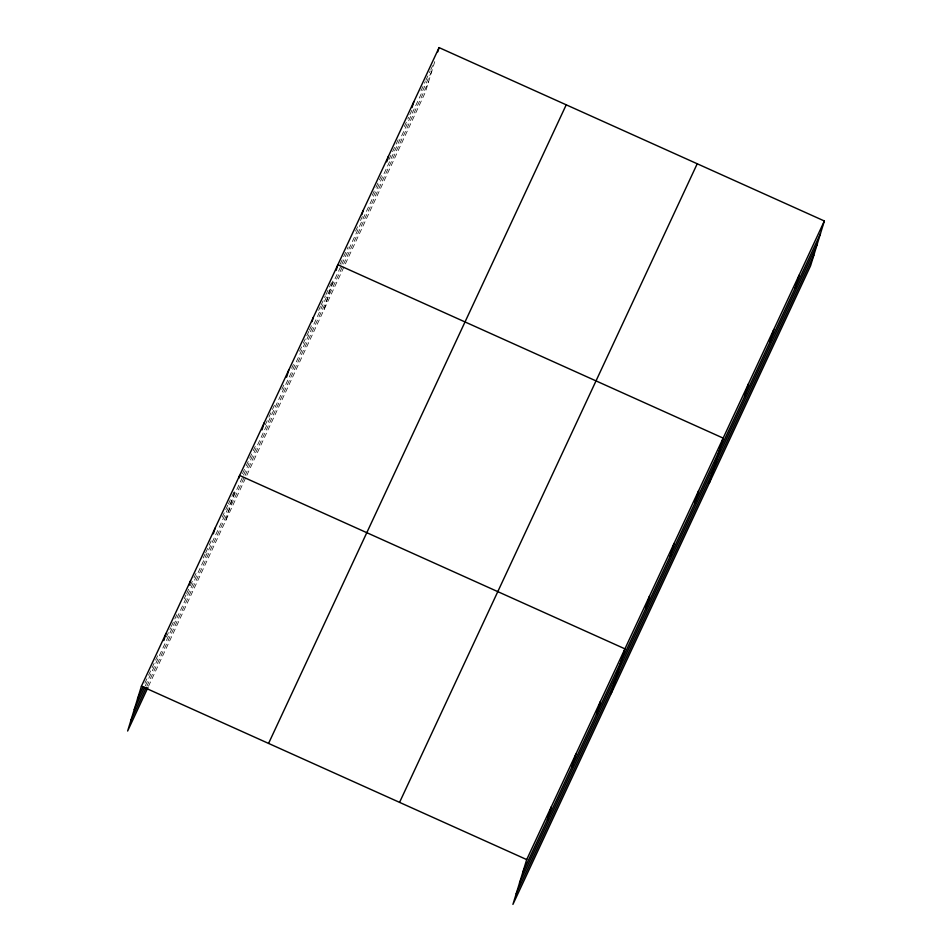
<?xml version="1.0" encoding="UTF-8"?>
<svg xmlns="http://www.w3.org/2000/svg" width="952" height="952" viewBox="0 0 952 952"><rect width="100%" height="100%" fill="white"/><g stroke="black" fill="none" stroke-linecap="round" stroke-linejoin="round"><path stroke-width="0.71" stroke-dasharray="4.76 3.57" d="M225.862 520.28L234.918 490.839M324.096 309.543L333.557 278.781M434.755 61.654L425.294 92.415L246.735 475.5M144.882 683.119L147.953 676.539M148.56 675.218L157.77 655.464M166.362 637.031L170.67 627.808M171.277 626.487L178.036 612.005M184.176 598.832L186.009 594.881M186.628 593.56L189.698 586.979M190.305 585.658L193.375 579.078M193.994 577.757L197.064 571.164M203.204 558.003L205.049 554.052M205.656 552.731L211.177 540.879M222.232 517.174L227.754 505.31M228.373 504.001L233.894 492.148M242.486 473.703L245.556 467.123M246.175 465.802L255.386 446.048M265.203 424.973L268.274 418.38M268.892 417.071L274.414 405.219M281.78 389.404L284.85 382.823M291.598 368.341L293.442 364.39M299.582 351.217L302.653 344.624M303.272 343.315L308.793 331.451M309.412 330.142L312.47 323.549M318.611 310.388L320.455 306.437M321.074 305.116L325.37 295.894M325.977 294.573L331.51 282.72M340.138 264.216L348.158 247.008M355.56 231.122L358.642 224.493M360.499 220.531L362.343 216.556M372.22 195.374L375.302 188.758M375.921 187.425L381.478 175.513M388.88 159.627L391.962 153.01M392.581 151.677L399.376 137.124M404.314 126.533L408.634 117.263M409.86 114.609L412.335 109.313M420.974 90.785L425.294 81.515M425.901 80.194L430.221 70.924M430.839 69.603L432.696 65.628M145.311 685.809L242.915 476.393M243.534 475.072L341.197 265.537M341.816 264.216L431.91 70.924M146.858 686.178L244.474 476.762M245.08 475.441L428.555 81.836M148.512 686.237L246.128 476.821"/><path stroke-width="1.43" d="M824.361 220.983L526.706 859.585L512.926 904.4L810.568 265.798L824.361 220.983L439.074 47.6L141.431 686.202L127.639 731.017L147.905 687.558M163.815 640.589L165.981 633.508M189.234 585.075L190.543 580.827M213.355 533.798L215.104 528.146M238.785 478.285L239.654 475.464L624.928 648.847L611.148 693.663M262.038 429.852L264.216 422.771M286.588 377.17L288.765 370.09M312.018 321.657L313.327 317.409M336.139 270.38L337.877 264.727L723.151 438.11L709.371 482.926M361.879 214.688L363.176 210.44M386.738 161.816L388.475 156.164M412.037 107.54L413.775 101.876M437.777 51.848L439.074 47.6M547.352 819.624L551.267 806.891M571.902 766.943L575.817 754.21M596.464 714.262L600.379 701.529M645.575 608.887L649.49 596.154M670.125 556.206L674.04 543.473M694.686 503.525L698.601 490.792M744.535 396.556L748.462 383.823M769.835 342.28L773.762 329.547M795.146 287.992L799.061 275.259M137.516 698.935L143.038 687.07M134.256 709.514L144.692 687.13M130.9 720.426L146.251 687.499M268.571 743.417L566.226 104.815M399.566 802.369L697.221 163.768M522.791 872.318L820.446 233.716M519.53 882.897L817.185 244.307M516.174 893.809L813.829 255.219M141.431 686.202L526.706 859.585"/></g></svg>
